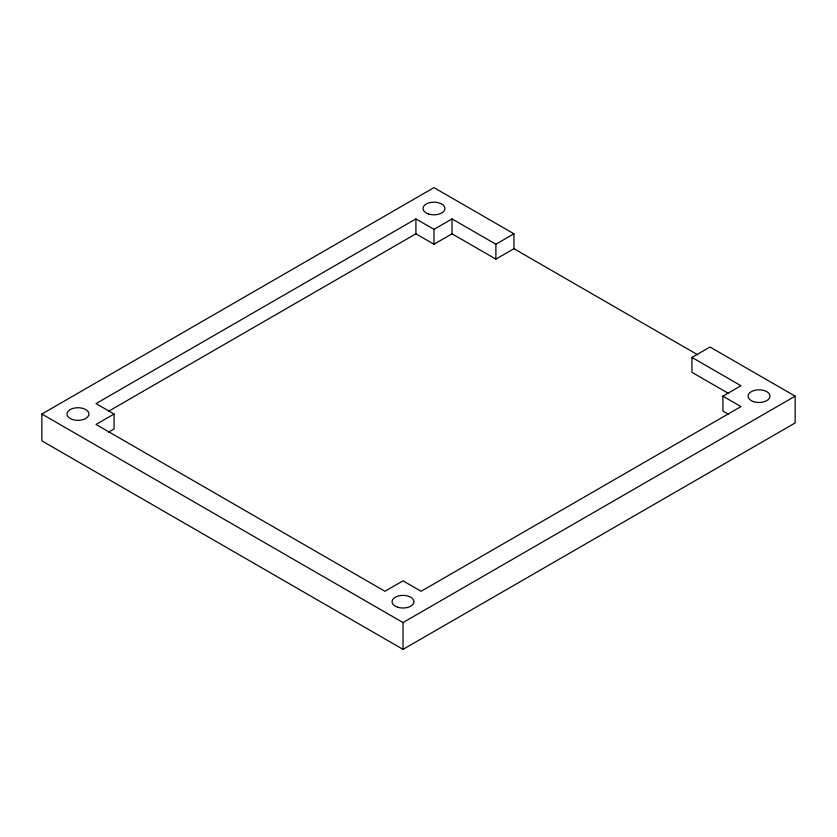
<?xml version="1.0" encoding="UTF-8"?>
<svg xmlns="http://www.w3.org/2000/svg" width="837" height="837" viewBox="0 0 837 837"><rect width="100%" height="100%" fill="white"/><g stroke="black" fill="none" stroke-linecap="round" stroke-linejoin="round"><path stroke-width="1.26" d="M728.724 393.547L691.958 372.329L691.958 357.43L710.017 347.01L795.15 396.163L795.15 422.967L403.026 649.366L41.85 440.837L41.85 414.033L433.974 187.634L513.949 233.805L513.949 248.704L697.619 354.742M513.949 233.805L495.891 244.237L452.032 218.917L433.974 229.338L415.916 218.917L96.025 403.601L114.083 414.033L114.083 428.931L108.444 432.185M108.465 411.323L415.916 233.805L433.974 244.237L452.032 233.805L495.891 259.135L513.949 248.704M114.083 414.033L96.025 424.453L384.968 591.278L403.026 580.847L421.084 591.278L740.975 406.583L722.917 396.163L722.917 411.051L728.556 414.315M722.917 396.163L740.975 385.731L691.958 357.43M41.85 414.033L403.026 622.55L795.15 396.163M495.891 244.237L495.891 259.135M452.032 218.917L452.032 233.805M433.974 229.338L433.974 244.237M415.916 218.917L415.916 233.805M403.026 622.55L403.026 649.366M397.544 607.17A10.944 6.319 0 0 0 413.97 601.698A10.944 6.319 0 0 0 397.544 596.226A10.944 6.319 0 0 0 397.544 607.17M753.562 401.634A10.944 6.319 0 0 0 769.977 396.163A10.944 6.319 0 0 0 753.562 390.691A10.944 6.319 0 0 0 753.562 401.634M72.495 419.504A10.944 6.319 0 0 0 88.91 414.033A10.944 6.319 0 0 0 72.495 408.561A10.944 6.319 0 0 0 72.495 419.504M428.502 213.958A10.944 6.319 0 0 0 444.928 208.486A10.944 6.319 0 0 0 428.502 203.014A10.944 6.319 0 0 0 428.502 213.958"/></g></svg>
